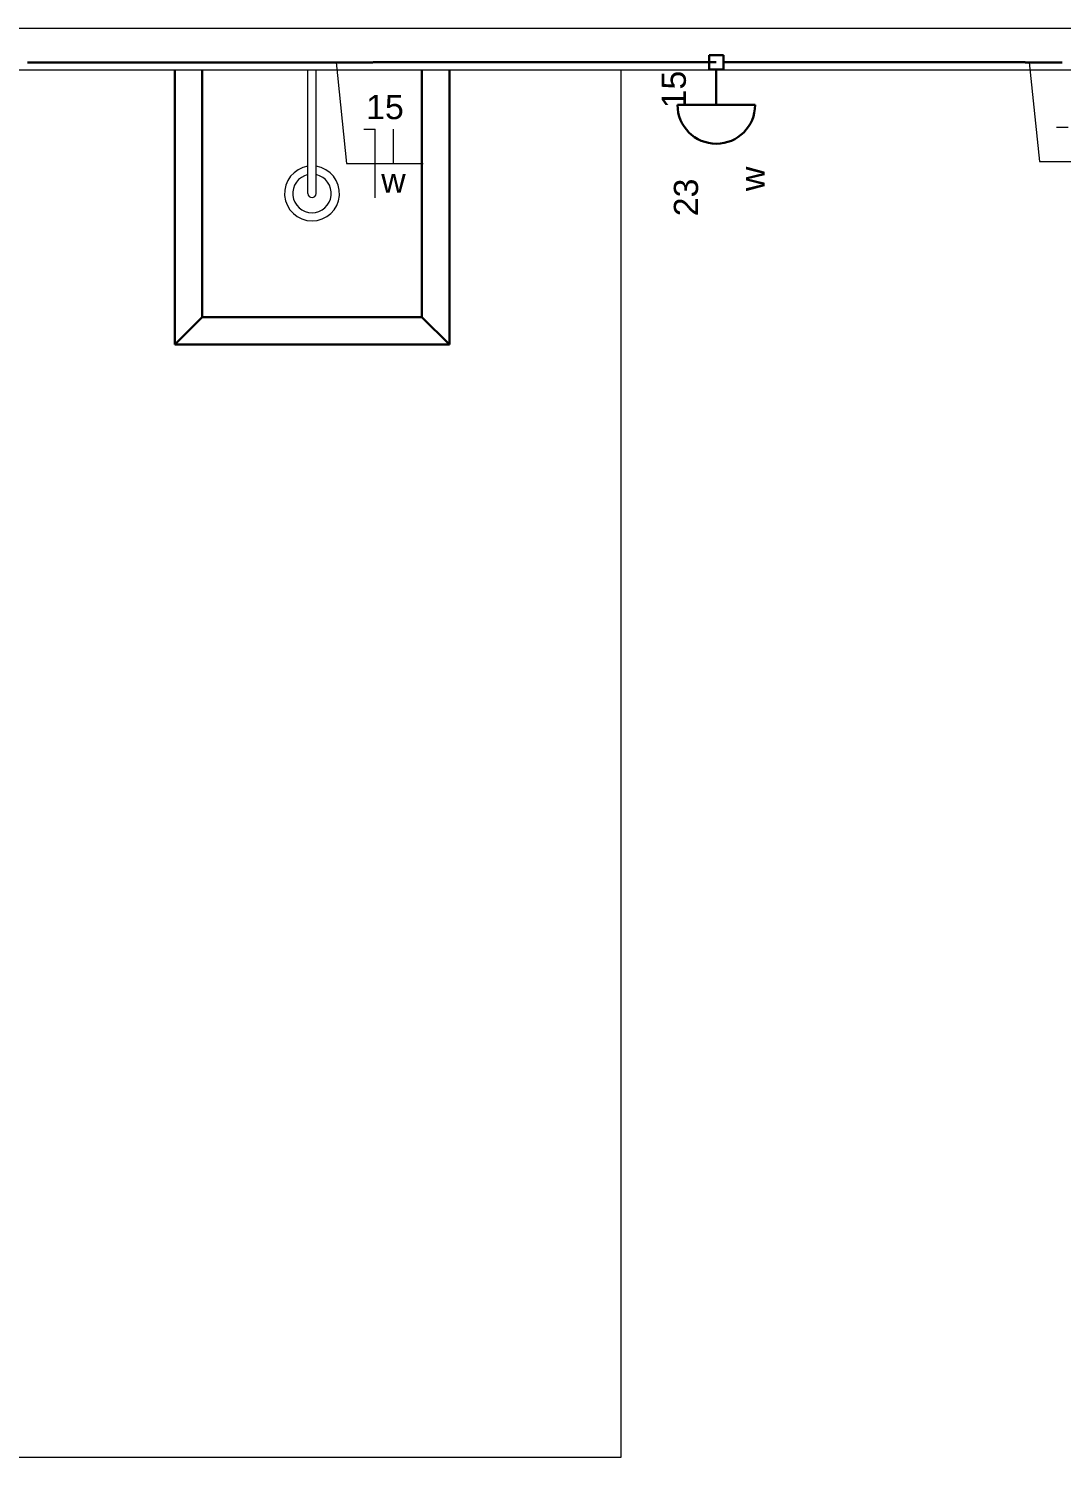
# Model space of a CAD drawing. Header units: millimetres. Extents: x 0 to 55.3, y 20.8 to 61.4.
# Drawn here: x 4.89 to 8.65, y 48.88 to 54.08 of the extents above; entities that cross this region are included whole.
import ezdxf

# ---------------------------------------------------------------- set-up
doc = ezdxf.new("R2010")
doc.units = ezdxf.units.MM
for name, color, linetype, lineweight in [('ARQ_-_DENÍVEL', 1, 'Continuous', 30), ('EL-Condutos', 4, 'Continuous', 30), ('EL-Fios', 2, 'Continuous', 20), ('EL-Textos_fios', 2, 'Continuous', 20), ('EL-Textos_pontos', 2, 'Continuous', 30), ('LOTE', 7, 'Continuous', 20), ('MOBILIÁRIO_FIXO', 8, 'Continuous', 5), ('P-SIMBOL', 3, 'Continuous', 30)]:
    doc.layers.add(name, color=color, linetype=linetype, lineweight=lineweight)
doc.styles.add('Arial', font='Arial')

msp = doc.modelspace()

# ---------------------------------------------------------------- linework, layer by layer
at = {"layer": 'ARQ_-_DENÍVEL'}
for p, q in [((5.425002, 53.925499), (5.425002, 52.925499)), ((5.525002, 53.925499), (5.525002, 53.025499)), ((6.325002, 53.025499), (6.325002, 53.925499)), ((6.425002, 52.925499), (6.425002, 53.925499)), ((5.525002, 53.025499), (5.425002, 52.925499)), ((5.525002, 53.025499), (6.325002, 53.025499)), ((6.325002, 53.025499), (6.425002, 52.925499)), ((5.425002, 52.925499), (6.425002, 52.925499))]:
    msp.add_line(p, q, dxfattribs=at)
at = {"layer": 'EL-Condutos', "linetype": 'Continuous', "flags": 128}
for points in [[(4.888926, 53.952568), (4.894496, 53.952568), (4.90009, 53.952568), (4.905726, 53.952569), (4.91142, 53.952569), (4.91682, 53.95257), (4.922283, 53.95257), (4.927805, 53.95257), (4.933381, 53.952571), (4.939007, 53.952571), (4.944679, 53.952572), (4.950393, 53.952572), (4.956143, 53.952572), (4.961927, 53.952573), (4.967739, 53.952573), (4.973575, 53.952574), (4.979432, 53.952574), (4.985304, 53.952575), (4.991188, 53.952575), (4.997079, 53.952575), (5.002973, 53.952576), (5.008865, 53.952576), (5.014752, 53.952577), (5.020628, 53.952577), (5.026491, 53.952578), (5.031972, 53.952578), (5.037437, 53.952578), (5.042888, 53.952579), (5.048327, 53.952579), (5.053752, 53.952579), (5.059167, 53.95258), (5.064572, 53.95258), (5.069968, 53.952581), (5.075355, 53.952581), (5.080736, 53.952581), (5.086111, 53.952582), (5.091481, 53.952582), (5.096847, 53.952583), (5.10221, 53.952583), (5.107572, 53.952583), (5.112932, 53.952584), (5.118294, 53.952584), (5.123656, 53.952584), (5.129021, 53.952585), (5.13439, 53.952585), (5.139435, 53.952586), (5.144484, 53.952586), (5.149537, 53.952586), (5.154593, 53.952587), (5.159652, 53.952587), (5.164714, 53.952587), (5.169778, 53.952588), (5.174844, 53.952588), (5.179913, 53.952588), (5.184983, 53.952589), (5.190054, 53.952589), (5.195127, 53.95259), (5.2002, 53.95259), (5.205274, 53.95259), (5.210349, 53.952591), (5.215424, 53.952591), (5.220499, 53.952591), (5.225573, 53.952592), (5.230647, 53.952592), (5.23572, 53.952592), (5.240493, 53.952593), (5.245266, 53.952593), (5.250037, 53.952593), (5.254808, 53.952594), (5.259578, 53.952594), (5.264347, 53.952594), (5.269116, 53.952595), (5.273884, 53.952595), (5.278652, 53.952595), (5.28342, 53.952596), (5.288187, 53.952596), (5.292953, 53.952596), (5.29772, 53.952597), (5.302486, 53.952597), (5.307252, 53.952597), (5.312018, 53.952598), (5.316785, 53.952598), (5.321551, 53.952598), (5.326317, 53.952599), (5.331084, 53.952599), (5.335583, 53.952599), (5.340082, 53.9526), (5.344581, 53.9526), (5.34908, 53.9526), (5.35358, 53.952601), (5.35808, 53.952601), (5.36258, 53.952601), (5.36708, 53.952602), (5.37158, 53.952602), (5.37608, 53.952602), (5.38058, 53.952603), (5.385081, 53.952603), (5.389581, 53.952603), (5.394082, 53.952604), (5.398582, 53.952604), (5.403083, 53.952604), (5.407583, 53.952604), (5.412084, 53.952605), (5.416584, 53.952605), (5.421085, 53.952605), (5.425347, 53.952606), (5.429609, 53.952606), (5.433871, 53.952606), (5.438134, 53.952607), (5.442396, 53.952607), (5.446658, 53.952607), (5.45092, 53.952607), (5.455182, 53.952608), (5.459444, 53.952608), (5.463706, 53.952608), (5.467968, 53.952609), (5.47223, 53.952609), (5.476491, 53.952609), (5.480753, 53.95261), (5.485015, 53.95261), (5.489277, 53.95261), (5.493539, 53.95261), (5.497801, 53.952611), (5.502063, 53.952611), (5.506325, 53.952611), (5.510379, 53.952612), (5.514433, 53.952612), (5.518487, 53.952612), (5.522541, 53.952612), (5.526595, 53.952613), (5.530649, 53.952613), (5.534703, 53.952613), (5.538757, 53.952613), (5.542811, 53.952614), (5.546865, 53.952614), (5.550919, 53.952614), (5.554974, 53.952615), (5.559028, 53.952615), (5.563082, 53.952615), (5.567136, 53.952615), (5.57119, 53.952616), (5.575244, 53.952616), (5.579298, 53.952616), (5.583352, 53.952616), (5.587407, 53.952617), (5.591283, 53.952617), (5.595159, 53.952617), (5.599036, 53.952617), (5.602912, 53.952618), (5.606788, 53.952618), (5.610665, 53.952618), (5.614541, 53.952618), (5.618417, 53.952619), (5.622294, 53.952619), (5.62617, 53.952619), (5.630046, 53.95262), (5.633923, 53.95262), (5.637799, 53.95262), (5.641675, 53.95262), (5.645552, 53.952621), (5.649428, 53.952621), (5.653304, 53.952621), (5.657181, 53.952621), (5.661057, 53.952622), (5.664933, 53.952622), (5.668662, 53.952622), (5.672391, 53.952622), (5.676119, 53.952623), (5.679848, 53.952623), (5.683577, 53.952623), (5.687305, 53.952623), (5.691034, 53.952623), (5.694763, 53.952624), (5.698491, 53.952624), (5.70222, 53.952624), (5.705949, 53.952624), (5.709678, 53.952625), (5.713406, 53.952625), (5.717135, 53.952625), (5.720864, 53.952625), (5.724592, 53.952626), (5.728321, 53.952626), (5.73205, 53.952626), (5.735778, 53.952626), (5.739507, 53.952627), (5.743118, 53.952627), (5.74673, 53.952627), (5.750341, 53.952627), (5.753952, 53.952627), (5.757563, 53.952628), (5.761174, 53.952628), (5.764786, 53.952628), (5.768397, 53.952628), (5.772008, 53.952629), (5.775619, 53.952629), (5.77923, 53.952629), (5.782842, 53.952629), (5.786453, 53.952629), (5.790064, 53.95263), (5.793675, 53.95263), (5.797286, 53.95263), (5.800898, 53.95263), (5.804509, 53.952631), (5.80812, 53.952631), (5.811731, 53.952631), (5.815255, 53.952631), (5.818779, 53.952631), (5.822303, 53.952632), (5.825827, 53.952632), (5.82935, 53.952632), (5.832874, 53.952632), (5.836398, 53.952633), (5.839922, 53.952633), (5.843446, 53.952633), (5.84697, 53.952633), (5.850494, 53.952633), (5.854017, 53.952634), (5.857541, 53.952634), (5.861065, 53.952634), (5.864589, 53.952634), (5.868113, 53.952634), (5.871637, 53.952635), (5.87516, 53.952635), (5.878684, 53.952635), (5.882208, 53.952635), (5.885675, 53.952635), (5.889141, 53.952636), (5.892608, 53.952636), (5.896075, 53.952636), (5.899541, 53.952636), (5.903008, 53.952636), (5.906474, 53.952637), (5.909941, 53.952637), (5.913408, 53.952637), (5.916874, 53.952637), (5.920341, 53.952637), (5.923808, 53.952638), (5.927274, 53.952638), (5.930741, 53.952638), (5.934207, 53.952638), (5.937674, 53.952638), (5.941141, 53.952639), (5.944607, 53.952639), (5.948074, 53.952639), (5.95154, 53.952639), (5.95498, 53.952639), (5.958419, 53.95264), (5.961859, 53.95264), (5.965299, 53.95264), (5.968738, 53.95264), (5.972178, 53.95264), (5.975617, 53.952641), (5.979057, 53.952641), (5.982496, 53.952641), (5.985936, 53.952641), (5.989375, 53.952641), (5.992815, 53.952642), (5.996254, 53.952642), (5.999694, 53.952642), (6.003133, 53.952642), (6.006573, 53.952642), (6.010012, 53.952642), (6.013452, 53.952643), (6.016891, 53.952643), (6.020331, 53.952643), (6.023773, 53.952643), (6.027216, 53.952643), (6.030659, 53.952644), (6.034101, 53.952644), (6.037544, 53.952644), (6.040986, 53.952644), (6.044429, 53.952644), (6.047871, 53.952644), (6.051314, 53.952645), (6.054757, 53.952645), (6.058199, 53.952645), (6.061642, 53.952645), (6.065084, 53.952645), (6.068527, 53.952646), (6.071969, 53.952646), (6.075412, 53.952646), (6.078855, 53.952646), (6.082297, 53.952646), (6.08574, 53.952646), (6.089182, 53.952647), (6.092658, 53.952647), (6.096134, 53.952647), (6.099609, 53.952647), (6.103085, 53.952647), (6.106561, 53.952648), (6.110037, 53.952648), (6.113512, 53.952648), (6.116988, 53.952648), (6.120464, 53.952648), (6.12394, 53.952648), (6.127415, 53.952649), (6.130891, 53.952649), (6.134367, 53.952649), (6.137843, 53.952649), (6.141318, 53.952649), (6.144794, 53.952649), (6.14827, 53.95265), (6.151746, 53.95265), (6.155221, 53.95265), (6.158697, 53.95265), (6.162236, 53.95265), (6.165775, 53.952651), (6.169314, 53.952651), (6.172853, 53.952651), (6.176392, 53.952651), (6.179932, 53.952651), (6.183471, 53.952651), (6.18701, 53.952652), (6.190549, 53.952652), (6.194088, 53.952652), (6.197627, 53.952652), (6.201166, 53.952652), (6.204705, 53.952652), (6.208244, 53.952653), (6.211783, 53.952653), (6.215322, 53.952653), (6.218861, 53.952653), (6.2224, 53.952653), (6.225939, 53.952653), (6.229478, 53.952654), (6.233111, 53.952654), (6.236743, 53.952654), (6.240376, 53.952654), (6.244008, 53.952654), (6.247641, 53.952654), (6.251273, 53.952655), (6.254906, 53.952655), (6.258538, 53.952655), (6.262171, 53.952655), (6.265803, 53.952655), (6.269436, 53.952655), (6.273068, 53.952656), (6.276701, 53.952656), (6.280333, 53.952656), (6.283966, 53.952656), (6.287598, 53.952656), (6.291231, 53.952656), (6.294863, 53.952657), (6.298496, 53.952657), (6.302128, 53.952657), (6.305885, 53.952657), (6.309641, 53.952657), (6.313397, 53.952657), (6.317153, 53.952658), (6.320909, 53.952658), (6.324665, 53.952658), (6.328421, 53.952658), (6.332177, 53.952658), (6.335933, 53.952658), (6.339689, 53.952659), (6.343445, 53.952659), (6.347201, 53.952659), (6.350958, 53.952659), (6.354714, 53.952659), (6.35847, 53.952659), (6.362226, 53.95266), (6.365982, 53.95266), (6.369738, 53.95266), (6.373494, 53.95266), (6.37725, 53.95266), (6.38116, 53.95266), (6.38507, 53.952661), (6.38898, 53.952661), (6.392889, 53.952661), (6.396799, 53.952661), (6.400709, 53.952661), (6.404619, 53.952661), (6.408529, 53.952662), (6.412438, 53.952662), (6.416348, 53.952662), (6.420258, 53.952662), (6.424168, 53.952662), (6.428078, 53.952662), (6.431987, 53.952663), (6.435897, 53.952663), (6.439807, 53.952663), (6.443717, 53.952663), (6.447627, 53.952663), (6.451536, 53.952663), (6.455446, 53.952664), (6.45954, 53.952664), (6.463634, 53.952664), (6.467727, 53.952664), (6.471821, 53.952664), (6.475915, 53.952664), (6.480008, 53.952665), (6.484102, 53.952665), (6.488196, 53.952665), (6.492289, 53.952665), (6.496383, 53.952665), (6.500477, 53.952665), (6.50457, 53.952666), (6.508664, 53.952666), (6.512758, 53.952666), (6.516851, 53.952666), (6.520945, 53.952666), (6.525039, 53.952666), (6.529132, 53.952667), (6.533226, 53.952667), (6.537319, 53.952667), (6.541627, 53.952667), (6.545934, 53.952667), (6.550242, 53.952667), (6.55455, 53.952668), (6.558857, 53.952668), (6.563165, 53.952668), (6.567472, 53.952668), (6.57178, 53.952668), (6.576087, 53.952668), (6.580395, 53.952669), (6.584702, 53.952669), (6.58901, 53.952669), (6.593318, 53.952669), (6.597625, 53.952669), (6.601933, 53.952669), (6.606241, 53.95267), (6.610549, 53.95267), (6.614856, 53.95267), (6.619164, 53.95267), (6.623472, 53.95267), (6.628024, 53.952671), (6.632577, 53.952671), (6.637129, 53.952671), (6.641681, 53.952671), (6.646233, 53.952671), (6.650786, 53.952671), (6.655338, 53.952672), (6.65989, 53.952672), (6.664442, 53.952672), (6.668994, 53.952672), (6.673546, 53.952672), (6.678098, 53.952672), (6.68265, 53.952673), (6.687202, 53.952673), (6.691753, 53.952673), (6.696304, 53.952673), (6.700855, 53.952673), (6.705406, 53.952673), (6.709957, 53.952674), (6.714508, 53.952674), (6.719332, 53.952674), (6.724156, 53.952674), (6.72898, 53.952674), (6.733804, 53.952675), (6.738628, 53.952675), (6.743452, 53.952675), (6.748276, 53.952675), (6.753101, 53.952675), (6.757925, 53.952675), (6.76275, 53.952676), (6.767575, 53.952676), (6.772401, 53.952676), (6.777227, 53.952676), (6.782053, 53.952676), (6.786881, 53.952677), (6.791709, 53.952677), (6.796537, 53.952677), (6.801367, 53.952677), (6.806197, 53.952677), (6.811028, 53.952677), (6.816165, 53.952678), (6.821303, 53.952678), (6.826441, 53.952678), (6.83158, 53.952678), (6.836719, 53.952678), (6.841857, 53.952679), (6.846996, 53.952679), (6.852133, 53.952679), (6.85727, 53.952679), (6.862405, 53.952679), (6.867539, 53.95268), (6.872671, 53.95268), (6.877802, 53.95268), (6.88293, 53.95268), (6.888055, 53.95268), (6.893178, 53.952681), (6.898298, 53.952681), (6.903414, 53.952681), (6.908527, 53.952681), (6.913636, 53.952681), (6.919074, 53.952682), (6.924509, 53.952682), (6.929941, 53.952682), (6.935372, 53.952682), (6.940802, 53.952682), (6.946234, 53.952683), (6.951666, 53.952683), (6.957102, 53.952683), (6.962542, 53.952683), (6.967986, 53.952683), (6.973437, 53.952684), (6.978894, 53.952684), (6.98436, 53.952684), (6.989835, 53.952684), (6.99532, 53.952684), (7.000816, 53.952685), (7.006325, 53.952685), (7.011847, 53.952685), (7.017383, 53.952685), (7.022935, 53.952685), (7.028875, 53.952686), (7.034829, 53.952686), (7.040794, 53.952686), (7.046764, 53.952686), (7.052736, 53.952686), (7.058704, 53.952687), (7.064666, 53.952687), (7.070616, 53.952687), (7.07655, 53.952687), (7.082463, 53.952688), (7.088353, 53.952688), (7.094213, 53.952688), (7.100039, 53.952688), (7.105828, 53.952688), (7.111575, 53.952689), (7.117276, 53.952689), (7.122926, 53.952689), (7.12852, 53.952689), (7.134056, 53.952689), (7.139527, 53.95269), (7.145298, 53.95269), (7.151009, 53.95269), (7.156678, 53.95269), (7.162323, 53.95269), (7.167962, 53.952691), (7.173613, 53.952691), (7.179294, 53.952691), (7.185022, 53.952691), (7.190817, 53.952691), (7.196695, 53.952692), (7.202674, 53.952692), (7.208773, 53.952692), (7.215009, 53.952692), (7.221401, 53.952693), (7.227966, 53.952693), (7.234722, 53.952693), (7.241687, 53.952693), (7.248879, 53.952694), (7.256315, 53.952694), (7.264015, 53.952694), (7.272535, 53.952694), (7.281301, 53.952695), (7.290241, 53.952695), (7.299278, 53.952695), (7.308341, 53.952696), (7.317354, 53.952696), (7.326244, 53.952696), (7.334938, 53.952697), (7.343361, 53.952697), (7.351438, 53.952697), (7.359098, 53.952698), (7.366265, 53.952698), (7.372865, 53.952698), (7.378825, 53.952698), (7.384071, 53.952698), (7.388529, 53.952699), (7.392125, 53.952699), (7.394785, 53.952699), (7.396435, 53.952699), (7.397002, 53.952699)], [(7.423389, 53.952698), (7.423848, 53.952698), (7.425184, 53.952698), (7.427338, 53.952698), (7.430249, 53.952697), (7.433858, 53.952697), (7.438105, 53.952697), (7.44293, 53.952697), (7.448274, 53.952697), (7.454076, 53.952696), (7.460277, 53.952696), (7.466817, 53.952696), (7.473636, 53.952696), (7.480674, 53.952695), (7.487872, 53.952695), (7.495169, 53.952695), (7.502506, 53.952694), (7.509823, 53.952694), (7.51706, 53.952694), (7.524158, 53.952693), (7.531056, 53.952693), (7.53729, 53.952693), (7.543312, 53.952692), (7.549136, 53.952692), (7.554776, 53.952692), (7.560246, 53.952692), (7.565562, 53.952692), (7.570737, 53.952691), (7.575787, 53.952691), (7.580726, 53.952691), (7.585567, 53.952691), (7.590327, 53.95269), (7.595019, 53.95269), (7.599657, 53.95269), (7.604257, 53.95269), (7.608833, 53.95269), (7.613399, 53.952689), (7.61797, 53.952689), (7.62256, 53.952689), (7.627185, 53.952689), (7.631857, 53.952689), (7.636289, 53.952688), (7.640772, 53.952688), (7.645303, 53.952688), (7.649879, 53.952688), (7.654496, 53.952688), (7.659151, 53.952687), (7.66384, 53.952687), (7.668559, 53.952687), (7.673305, 53.952687), (7.678075, 53.952687), (7.682864, 53.952686), (7.687671, 53.952686), (7.69249, 53.952686), (7.697318, 53.952686), (7.702152, 53.952686), (7.706989, 53.952685), (7.711825, 53.952685), (7.716655, 53.952685), (7.721478, 53.952685), (7.726289, 53.952684), (7.730787, 53.952684), (7.735273, 53.952684), (7.739747, 53.952684), (7.74421, 53.952684), (7.748664, 53.952683), (7.753108, 53.952683), (7.757544, 53.952683), (7.761972, 53.952683), (7.766394, 53.952683), (7.77081, 53.952682), (7.775221, 53.952682), (7.779628, 53.952682), (7.784032, 53.952682), (7.788434, 53.952682), (7.792835, 53.952682), (7.797234, 53.952681), (7.801635, 53.952681), (7.806036, 53.952681), (7.810439, 53.952681), (7.814845, 53.952681), (7.818987, 53.95268), (7.823131, 53.95268), (7.827279, 53.95268), (7.831429, 53.95268), (7.835581, 53.95268), (7.839736, 53.952679), (7.843893, 53.952679), (7.848052, 53.952679), (7.852212, 53.952679), (7.856373, 53.952679), (7.860536, 53.952679), (7.8647, 53.952678), (7.868865, 53.952678), (7.87303, 53.952678), (7.877195, 53.952678), (7.881361, 53.952678), (7.885526, 53.952677), (7.889691, 53.952677), (7.893856, 53.952677), (7.89802, 53.952677), (7.901939, 53.952677), (7.905857, 53.952677), (7.909774, 53.952676), (7.913691, 53.952676), (7.917607, 53.952676), (7.921522, 53.952676), (7.925437, 53.952676), (7.929351, 53.952676), (7.933265, 53.952675), (7.937179, 53.952675), (7.941093, 53.952675), (7.945006, 53.952675), (7.948919, 53.952675), (7.952832, 53.952675), (7.956744, 53.952674), (7.960657, 53.952674), (7.96457, 53.952674), (7.968483, 53.952674), (7.972396, 53.952674), (7.976309, 53.952673), (7.980003, 53.952673), (7.983697, 53.952673), (7.987391, 53.952673), (7.991085, 53.952673), (7.99478, 53.952673), (7.998474, 53.952672), (8.002169, 53.952672), (8.005864, 53.952672), (8.009559, 53.952672), (8.013254, 53.952672), (8.016949, 53.952672), (8.020644, 53.952672), (8.024339, 53.952671), (8.028034, 53.952671), (8.031729, 53.952671), (8.035425, 53.952671), (8.03912, 53.952671), (8.042815, 53.952671), (8.04651, 53.95267), (8.050206, 53.95267), (8.053706, 53.95267), (8.057206, 53.95267), (8.060706, 53.95267), (8.064206, 53.95267), (8.067706, 53.952669), (8.071206, 53.952669), (8.074706, 53.952669), (8.078206, 53.952669), (8.081706, 53.952669), (8.085206, 53.952669), (8.088706, 53.952669), (8.092206, 53.952668), (8.095705, 53.952668), (8.099205, 53.952668), (8.102705, 53.952668), (8.106205, 53.952668), (8.109705, 53.952668), (8.113205, 53.952667), (8.116705, 53.952667), (8.120204, 53.952667), (8.123534, 53.952667), (8.126864, 53.952667), (8.130194, 53.952667), (8.133523, 53.952667), (8.136853, 53.952666), (8.140183, 53.952666), (8.143513, 53.952666), (8.146843, 53.952666), (8.150172, 53.952666), (8.153502, 53.952666), (8.156832, 53.952666), (8.160162, 53.952665), (8.163492, 53.952665), (8.166821, 53.952665), (8.170151, 53.952665), (8.173481, 53.952665), (8.176811, 53.952665), (8.180141, 53.952665), (8.183471, 53.952664), (8.1868, 53.952664), (8.189985, 53.952664), (8.193169, 53.952664), (8.196353, 53.952664), (8.199538, 53.952664), (8.202722, 53.952664), (8.205907, 53.952663), (8.209091, 53.952663), (8.212275, 53.952663), (8.21546, 53.952663), (8.218644, 53.952663), (8.221828, 53.952663), (8.225013, 53.952663), (8.228197, 53.952662), (8.231381, 53.952662), (8.234566, 53.952662), (8.23775, 53.952662), (8.240934, 53.952662), (8.244119, 53.952662), (8.247303, 53.952662), (8.250488, 53.952661), (8.253551, 53.952661), (8.256615, 53.952661), (8.259678, 53.952661), (8.262742, 53.952661), (8.265806, 53.952661), (8.268869, 53.952661), (8.271933, 53.95266), (8.274997, 53.95266), (8.27806, 53.95266), (8.281124, 53.95266), (8.284188, 53.95266), (8.287251, 53.95266), (8.290315, 53.95266), (8.293379, 53.95266), (8.296442, 53.952659), (8.299506, 53.952659), (8.30257, 53.952659), (8.305633, 53.952659), (8.308697, 53.952659), (8.311761, 53.952659), (8.314728, 53.952659), (8.317696, 53.952658), (8.320664, 53.952658), (8.323631, 53.952658), (8.326599, 53.952658), (8.329567, 53.952658), (8.332534, 53.952658), (8.335502, 53.952658), (8.33847, 53.952658), (8.341437, 53.952657), (8.344405, 53.952657), (8.347373, 53.952657), (8.35034, 53.952657), (8.353308, 53.952657), (8.356276, 53.952657), (8.359243, 53.952657), (8.362211, 53.952657), (8.365179, 53.952656), (8.368146, 53.952656), (8.371114, 53.952656), (8.37401, 53.952656), (8.376907, 53.952656), (8.379803, 53.952656), (8.382699, 53.952656), (8.385596, 53.952656), (8.388492, 53.952655), (8.391389, 53.952655), (8.394285, 53.952655), (8.397181, 53.952655), (8.400078, 53.952655), (8.402974, 53.952655), (8.405871, 53.952655), (8.408767, 53.952654), (8.411663, 53.952654), (8.41456, 53.952654), (8.417456, 53.952654), (8.420353, 53.952654), (8.423249, 53.952654), (8.426146, 53.952654), (8.429042, 53.952654), (8.431892, 53.952653), (8.434742, 53.952653), (8.437592, 53.952653), (8.440441, 53.952653), (8.443291, 53.952653), (8.446141, 53.952653), (8.448991, 53.952653), (8.451841, 53.952653), (8.454691, 53.952652), (8.457541, 53.952652), (8.46039, 53.952652), (8.46324, 53.952652), (8.46609, 53.952652), (8.46894, 53.952652), (8.47179, 53.952652), (8.47464, 53.952652), (8.47749, 53.952651), (8.480339, 53.952651), (8.483189, 53.952651), (8.486039, 53.952651), (8.488867, 53.952651), (8.491695, 53.952651), (8.494523, 53.952651), (8.497351, 53.952651), (8.500179, 53.95265), (8.503008, 53.95265), (8.505836, 53.95265), (8.508664, 53.95265), (8.511492, 53.95265), (8.51432, 53.95265), (8.517148, 53.95265), (8.519976, 53.95265), (8.522804, 53.952649), (8.525632, 53.952649), (8.52846, 53.952649), (8.531288, 53.952649), (8.534116, 53.952649), (8.536944, 53.952649), (8.539772, 53.952649), (8.5426, 53.952649), (8.545431, 53.952648), (8.548262, 53.952648), (8.551093, 53.952648), (8.553924, 53.952648), (8.556755, 53.952648), (8.559586, 53.952648), (8.562417, 53.952648), (8.565248, 53.952648), (8.568079, 53.952647), (8.57091, 53.952647), (8.573741, 53.952647), (8.576572, 53.952647), (8.579403, 53.952647), (8.582234, 53.952647), (8.585065, 53.952647), (8.587896, 53.952647), (8.590727, 53.952646), (8.593558, 53.952646), (8.596388, 53.952646), (8.599219, 53.952646), (8.602078, 53.952646), (8.604937, 53.952646), (8.607795, 53.952646), (8.610654, 53.952646), (8.613512, 53.952645), (8.616371, 53.952645), (8.61923, 53.952645), (8.622088, 53.952645), (8.624947, 53.952645), (8.627805, 53.952645), (8.630664, 53.952645), (8.633523, 53.952645), (8.636381, 53.952644), (8.63924, 53.952644), (8.642098, 53.952644), (8.644957, 53.952644), (8.647816, 53.952644), (8.650674, 53.952644), (8.653533, 53.952644), (8.656391, 53.952644)]]:
    msp.add_lwpolyline(points, dxfattribs=at)
at = {"layer": 'EL-Fios'}
for p, q in [((8.636002, 53.716849), (8.677652, 53.716849)), ((6.113452, 53.709499), (6.155102, 53.709499)), ((6.155102, 53.459499), (6.155102, 53.709499)), ((6.221652, 53.584499), (6.221652, 53.709499))]:
    msp.add_line(p, q, dxfattribs=at)
at = {"layer": 'EL-Textos_fios'}
for p, q in [((6.013402, 53.952649), (6.050952, 53.584499)), ((8.535952, 53.952649), (8.573502, 53.591849)), ((6.050952, 53.584499), (6.329402, 53.584499)), ((8.573502, 53.591849), (8.851952, 53.591849))]:
    msp.add_line(p, q, dxfattribs=at)
at = {"layer": 'LOTE'}
for p, q in [((15.000002, 54.075499), (0.000002, 54.075499)), ((0.150002, 53.925499), (14.850002, 53.925499))]:
    msp.add_line(p, q, dxfattribs=at)
at = {"layer": 'MOBILIÁRIO_FIXO'}
for p, q in [((5.910002, 53.475499), (5.910002, 53.925499)), ((5.940002, 53.475499), (5.940002, 53.925499)), ((7.050002, 53.925499), (7.050002, 48.875499)), ((7.050002, 48.875499), (0.150002, 48.875499))]:
    msp.add_line(p, q, dxfattribs=at)
for radius, start, end in [(0.1, 98.6269, 81.3731), (0.07, 102.374, 77.6264), (0.015, 180, 0)]:
    msp.add_arc((5.925002, 53.475499), radius, start, end, dxfattribs=at)
at = {"layer": 'P-SIMBOL'}
for p, q in [((7.370502, 53.979199), (7.423502, 53.979199)), ((7.370502, 53.926199), (7.370502, 53.979199)), ((7.423502, 53.979199), (7.423502, 53.926199)), ((7.423502, 53.926199), (7.370502, 53.926199)), ((7.397002, 53.797699), (7.397002, 53.926199)), ((7.538252, 53.797699), (7.255752, 53.797699))]:
    msp.add_line(p, q, dxfattribs=at)
msp.add_arc((7.397002, 53.797699), 0.14125, 180, 0, dxfattribs=at)

# ---------------------------------------------------------------- texts
at = {"layer": 'EL-Textos_fios', "char_height": 0.08825, "attachment_point": 8, "line_spacing_factor": 0.798, "style": 'Arial'}
for s, insert, width in [('15', (6.190502, 53.744621), 0.2118), ('w', (6.221502, 53.478621), 0.1059)]:
    msp.add_mtext(s, dxfattribs=dict(at, insert=insert, width=width))
at = {"layer": 'EL-Textos_pontos', "char_height": 0.08825, "attachment_point": 8, "rotation": 90.00021, "line_spacing_factor": 0.798, "style": 'Arial'}
for s, insert, width in [('15', (7.287379, 53.853499), 0.2118), ('w', (7.573379, 53.528499), 0.1059), ('23', (7.331879, 53.460999), 0.2118)]:
    msp.add_mtext(s, dxfattribs=dict(at, insert=insert, width=width))

doc.saveas('drawing.dxf')
